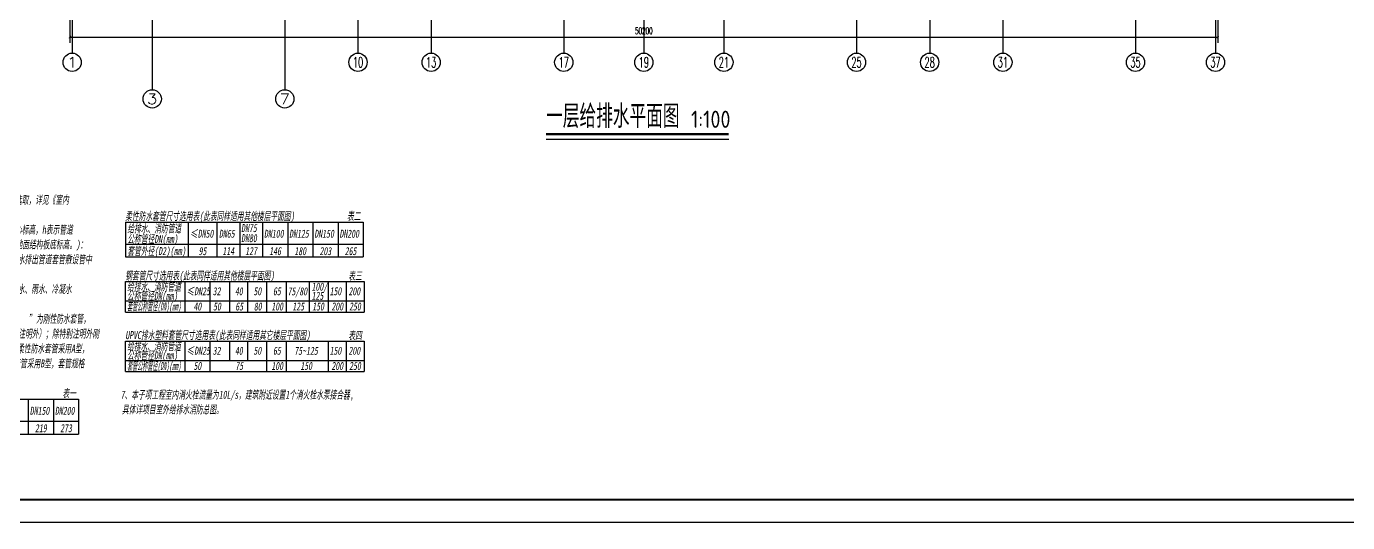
# Model space of a CAD drawing. Extents: x 27938 to 1507990, y 110129 to 923079.
# Drawn here: x 825917 to 883692, y 642457 to 664142 of the extents above; entities that cross this region are included whole.
import ezdxf
from ezdxf.enums import TextEntityAlignment as Align
from ezdxf.xclip import XClip

# ---------------------------------------------------------------- set-up
doc = ezdxf.new("R2010")
doc.units = 0
doc.header["$LTSCALE"] = 1000
doc.header["$MEASUREMENT"] = 0
doc.header["$XCLIPFRAME"] = 0
for name, color, linetype in [('----建筑底图', 8, 'Continuous'), ('-SP', 2, 'XFP'), ('AXIS', 3, 'Continuous'), ('AXIS_TEXT', 7, 'Continuous'), ('DIM_SYMB', 3, 'Continuous'), ('DOTE', 1, 'Continuous'), ('图框', 140, 'Continuous')]:
    doc.layers.add(name, color=color, linetype=linetype)
doc.layers.add('yichutu', color=7, linetype='Continuous', true_color=0xffffff, plot=False)
doc.styles.add('_TCH_AXIS', font='COMPLEX', dxfattribs={"bigfont": 'GBCBIG'})
doc.styles.add('_TCH_DIM_T3', font='SIMPLEX.shx', dxfattribs={"width": 0.494118, "bigfont": 'GBCBIG.shx'})
doc.styles.add('COMPLEX', font='COMPLEX')
doc.styles.add('ST', font='', dxfattribs={"width": 0.8})
doc.styles.get("Standard").update_dxf_attribs({"font": 'gbenor.shx', "bigfont": 'gbcbig.shx'})
doc.styles.get('ST').set_extended_font_data('SimSun')
doc.linetypes.add('XFP', pattern='A,3,-0.2,["XFP",Standard,S=0.25,R=0,X=-0.1,Y=-0.115],-0.6', length=3.8)
doc.dimstyles.new('_TCH_ARCH&&100', dxfattribs={"dimtxt": 297.5, "dimasz": 100, "dimexe": 250, "dimexo": 300, "dimgap": 126.25, "dimtad": 1, "dimdec": 0, "dimzin": 0, "dimdsep": 46, "dimtxsty": '_TCH_DIM_T3', "dimblk": 'ARCHTICK', "dimcen": 0.09, "dimclrt": 4, "dimazin": 2, "dimtfac": 1, "dimtdec": 0, "dimtix": 1, "dimtmove": 2, "dimatfit": 3, "dimfxl": 100, "dimtolj": 1, "dimtzin": 0, "dimarcsym": 0})

# ---------------------------------------------------------------- blocks, each defined once
blk = doc.blocks.new('TK')
at = {"layer": '图框'}
blk.add_lwpolyline([(465375, 548714), (549475, 548714), (549475, 489314), (465375, 489314)], close=True, dxfattribs=at)
blk.add_lwpolyline([(465375, 548714), (549475, 548714), (549475, 489314), (465375, 489314)], close=True, dxfattribs=at)
at = {"layer": '图框', "const_width": 100}
blk.add_lwpolyline([(548475, 490314), (548475, 547714), (467875, 547714), (467875, 490314)], close=True, dxfattribs=at)
blk = doc.blocks.new('yct-841-594-84100-59399.9999999999-100-1000.0')
at = {"layer": 'yichutu', "color": 7, "true_color": 0xffffff}
blk.add_lwpolyline([(0, 0), (0, 59400), (84100, 59400), (84100, 0)], close=True, dxfattribs=at)
blk = doc.blocks.new('A$C74D73064')
at = {"layer": 'DOTE', "color": 0}
blk.add_line((186069.2, 54519.3), (-82096.5, 54519.3), dxfattribs=at)
blk = doc.blocks.new('_ArchTick')
at = {"color": 0, "linetype": 'ByBlock', "const_width": 0.4}
blk.add_lwpolyline([(-0.5, -0.5), (0.5, 0.5)], dxfattribs=at)
blk = doc.blocks.new('*D967')
at = {"layer": 'AXIS', "color": 0, "lineweight": -2}
for p, q in [((827817, 666675), (827817, 663425)), ((878017, 666675), (878017, 663425)), ((827817, 663675), (878017, 663675))]:
    blk.add_line(p, q, dxfattribs=at)
at = {"layer": 'Defpoints', "color": 0}
for p in [(827817, 666975), (878017, 666975), (878017, 663675)]:
    blk.add_point(p, dxfattribs=at)
at = {"layer": 'AXIS', "color": 0, "lineweight": -2, "xscale": 100, "yscale": 100, "zscale": 100, "rotation": 180}
blk.add_blockref('_ArchTick', (827817, 663675), dxfattribs=at)
at = {"layer": 'AXIS', "color": 0, "lineweight": -2, "xscale": 100, "yscale": 100, "zscale": 100}
blk.add_blockref('_ArchTick', (878017, 663675), dxfattribs=at)
at = {"layer": 'AXIS', "color": 4, "insert": (852917, 663950), "char_height": 297.5, "attachment_point": 5, "style": '_TCH_DIM_T3'}
blk.add_mtext('\\A1;50200', dxfattribs=at)
blk = doc.blocks.new('_AXISO')
at = {"color": 0}
blk.add_circle((0, 0), 0.5, dxfattribs=at)
at = {"layer": 'AXIS_TEXT', "color": 0, "style": 'COMPLEX', "width": 1.041667}
blk.add_attdef('A', text='', height=0.56, dxfattribs=at).set_placement((-0.25, -0.28), (0.25, -0.28), align=Align.FIT)

msp = doc.modelspace()

# ---------------------------------------------------------------- linework, layer by layer
at = {"layer": '-SP', "color": 0, "linetype": 'ByBlock'}
for p, q in [((830242.7, 655587.6), (840642.7, 655587.6)), ((830242.7, 655587.6), (830242.7, 654067.6)), ((832992.7, 655587.6), (832992.7, 654067.6)), ((834242.7, 655587.6), (834242.7, 654067.6)), ((835242.7, 655587.6), (835242.7, 654067.6)), ((836242.7, 655587.6), (836242.7, 654067.6)), ((837342.7, 655587.6), (837342.7, 654067.6)), ((838442.7, 655587.6), (838442.7, 654067.6)), ((839542.7, 655587.6), (839542.7, 654067.6)), ((840642.7, 655587.6), (840642.7, 654067.6)), ((830242.7, 654627.6), (840642.7, 654627.6)), ((830242.7, 654067.6), (840642.7, 654067.6)), ((830242.7, 652987.6), (840683.3, 652987.6)), ((830242.7, 651657.6), (830242.7, 652987.6)), ((832848.6, 652987.6), (832848.6, 651657.6)), ((833942.3, 652987.6), (833942.3, 651657.6)), ((834791.4, 652987.6), (834791.4, 651657.6)), ((835588.8, 652987.6), (835588.8, 651657.6)), ((836415.3, 652987.6), (836415.3, 651657.6)), ((837278.8, 652987.6), (837278.8, 651657.6)), ((838284.9, 652987.6), (838284.9, 651657.6)), ((839113.4, 652987.6), (839113.4, 651657.6)), ((839892, 652987.6), (839892, 651657.6)), ((840683.3, 652987.6), (840683.3, 651657.6)), ((830242.7, 652147.6), (840683.3, 652147.6)), ((830242.7, 651657.6), (840683.3, 651657.6)), ((830242.7, 650387.6), (840683.3, 650387.6)), ((830242.7, 649057.6), (830242.7, 650387.6)), ((832848.6, 650387.6), (832848.6, 649057.6)), ((833942.3, 650387.6), (833942.3, 649057.6)), ((834791.4, 650387.6), (834791.4, 649547.6)), ((835588.8, 650387.6), (835588.8, 649547.6)), ((836415.3, 650387.6), (836415.3, 649057.6)), ((837278.8, 650387.6), (837278.8, 649057.6)), ((839113.4, 650387.6), (839113.4, 649057.6)), ((839892, 650387.6), (839892, 649057.6)), ((840683.3, 650387.6), (840683.3, 649057.6)), ((830242.7, 649547.6), (840683.3, 649547.6)), ((830242.7, 649057.6), (840683.3, 649057.6)), ((817799.9, 647847.6), (828199.9, 647847.6)), ((825999.9, 647847.6), (825999.9, 646327.6)), ((827099.9, 647847.6), (827099.9, 646327.6)), ((828199.9, 647847.6), (828199.9, 646327.6)), ((817799.9, 646887.6), (828199.9, 646887.6)), ((817799.9, 646327.6), (828199.9, 646327.6))]:
    msp.add_line(p, q, dxfattribs=at)
at = {"layer": 'AXIS', "color": 8}
for p, q in [((827916.6, 666975.2), (827916.6, 662975.2)), ((840416.6, 666975.1), (840416.6, 662975.1)), ((843616.6, 666975.3), (843616.6, 662975.3)), ((849416.6, 666975.1), (849416.6, 662975.1)), ((852916.6, 666975.1), (852916.6, 662975.1)), ((856416.6, 666975.1), (856416.6, 662975.1)), ((862216.6, 666975.3), (862216.6, 662975.3)), ((865416.6, 666975.1), (865416.6, 662975.1)), ((868616.6, 666975.1), (868616.6, 662975.1)), ((874416.6, 666975.2), (874416.6, 662975.2)), ((877916.6, 666975.2), (877916.6, 662975.2)), ((831416.6, 665375.2), (831416.6, 661375.2)), ((837216.6, 665375.1), (837216.6, 661375.1))]:
    msp.add_line(p, q, dxfattribs=at)
at = {"layer": 'DIM_SYMB', "const_width": 105}
msp.add_lwpolyline([(848643.6, 659431.3), (856632.1, 659431.3)], dxfattribs=at)
at = {"layer": 'DIM_SYMB'}
msp.add_lwpolyline([(848643.6, 659221.3), (856632.1, 659221.3)], dxfattribs=at)

# ---------------------------------------------------------------- block references
at = {"layer": '----建筑底图', "color": 8}
ref = msp.add_blockref('A$C74D73064', (730993.1, 609539.2), dxfattribs=at)
XClip(ref).set_block_clipping_path([(-72082.5976296387, 50822.2577331646), (-18082.6107620973, 70322.2577319878)])
msp.add_blockref('TK', (348239.1, 153143.3))
at = {"layer": 'AXIS', "color": 8}
ref = msp.add_blockref('_AXISO', (827916.6, 662575.2), dxfattribs=dict(at, xscale=800, yscale=800, zscale=800))
ref.add_attrib('A', '1', dxfattribs={"layer": 'AXIS_TEXT', "color": 8, "ltscale": 0.5, "height": 452.5, "style": '_TCH_AXIS', "width": 2.333333}).set_placement((827690.3, 662348.9), (828142.9, 662348.9), align=Align.FIT)
ref = msp.add_blockref('_AXISO', (840416.6, 662575.1), dxfattribs=dict(at, xscale=800, yscale=800, zscale=800))
ref.add_attrib('A', '10', dxfattribs={"layer": 'AXIS_TEXT', "color": 8, "ltscale": 0.5, "height": 452.55, "style": '_TCH_AXIS', "width": 0.724138}).set_placement((840190.3, 662348.9), (840642.8, 662348.9), align=Align.FIT)
ref = msp.add_blockref('_AXISO', (843616.6, 662575.3), dxfattribs=dict(at, xscale=800, yscale=800, zscale=800))
ref.add_attrib('A', '13', dxfattribs={"layer": 'AXIS_TEXT', "color": 8, "ltscale": 0.5, "height": 452.55, "style": '_TCH_AXIS', "width": 0.724138}).set_placement((843390.3, 662349), (843842.9, 662349), align=Align.FIT)
ref = msp.add_blockref('_AXISO', (849416.6, 662575.1), dxfattribs=dict(at, xscale=800, yscale=800, zscale=800))
ref.add_attrib('A', '17', dxfattribs={"layer": 'AXIS_TEXT', "color": 8, "ltscale": 0.5, "height": 452.55, "style": '_TCH_AXIS', "width": 0.724138}).set_placement((849190.3, 662348.9), (849642.8, 662348.9), align=Align.FIT)
ref = msp.add_blockref('_AXISO', (852916.6, 662575.1), dxfattribs=dict(at, xscale=800, yscale=800, zscale=800))
ref.add_attrib('A', '19', dxfattribs={"layer": 'AXIS_TEXT', "color": 8, "ltscale": 0.5, "height": 452.55, "style": '_TCH_AXIS', "width": 0.724138}).set_placement((852690.3, 662348.9), (853142.8, 662348.9), align=Align.FIT)
ref = msp.add_blockref('_AXISO', (856416.6, 662575.1), dxfattribs=dict(at, xscale=800, yscale=800, zscale=800))
ref.add_attrib('A', '21', dxfattribs={"layer": 'AXIS_TEXT', "color": 8, "ltscale": 0.5, "height": 452.55, "style": '_TCH_AXIS', "width": 0.724138}).set_placement((856190.3, 662348.9), (856642.8, 662348.9), align=Align.FIT)
ref = msp.add_blockref('_AXISO', (862216.6, 662575.3), dxfattribs=dict(at, xscale=800, yscale=800, zscale=800))
ref.add_attrib('A', '25', dxfattribs={"layer": 'AXIS_TEXT', "color": 8, "ltscale": 0.5, "height": 452.55, "style": '_TCH_AXIS', "width": 0.617647}).set_placement((861990.3, 662349), (862442.8, 662349), align=Align.FIT)
ref = msp.add_blockref('_AXISO', (865416.6, 662575.1), dxfattribs=dict(at, xscale=800, yscale=800, zscale=800))
ref.add_attrib('A', '28', dxfattribs={"layer": 'AXIS_TEXT', "color": 8, "ltscale": 0.5, "height": 452.55, "style": '_TCH_AXIS', "width": 0.617647}).set_placement((865190.3, 662348.9), (865642.8, 662348.9), align=Align.FIT)
ref = msp.add_blockref('_AXISO', (868616.6, 662575.1), dxfattribs=dict(at, xscale=800, yscale=800, zscale=800))
ref.add_attrib('A', '31', dxfattribs={"layer": 'AXIS_TEXT', "color": 8, "ltscale": 0.5, "height": 452.55, "style": '_TCH_AXIS', "width": 0.75}).set_placement((868390.3, 662348.9), (868842.9, 662348.9), align=Align.FIT)
ref = msp.add_blockref('_AXISO', (874416.6, 662575.2), dxfattribs=dict(at, xscale=800, yscale=800, zscale=800))
ref.add_attrib('A', '35', dxfattribs={"layer": 'AXIS_TEXT', "color": 8, "ltscale": 0.5, "height": 452.55, "style": '_TCH_AXIS', "width": 0.636364}).set_placement((874190.3, 662348.9), (874642.8, 662348.9), align=Align.FIT)
ref = msp.add_blockref('_AXISO', (877916.6, 662575.2), dxfattribs=dict(at, xscale=800, yscale=800, zscale=800))
ref.add_attrib('A', '37', dxfattribs={"layer": 'AXIS_TEXT', "color": 8, "ltscale": 0.5, "height": 452.55, "style": '_TCH_AXIS', "width": 0.636364}).set_placement((877690.3, 662348.9), (878142.8, 662348.9), align=Align.FIT)
ref = msp.add_blockref('_AXISO', (831416.6, 660975.2), dxfattribs=dict(at, xscale=800, yscale=800, zscale=800))
ref.add_attrib('A', '3', dxfattribs={"layer": 'AXIS_TEXT', "color": 8, "ltscale": 0.5, "height": 452.5, "style": '_TCH_AXIS', "width": 1.5}).set_placement((831190.3, 660748.9), (831642.9, 660748.9), align=Align.FIT)
ref = msp.add_blockref('_AXISO', (837216.6, 660975.1), dxfattribs=dict(at, xscale=800, yscale=800, zscale=800))
ref.add_attrib('A', '7', dxfattribs={"layer": 'AXIS_TEXT', "color": 8, "ltscale": 0.5, "height": 452.5, "style": '_TCH_AXIS', "width": 1.5}).set_placement((836990.3, 660748.9), (837442.8, 660748.9), align=Align.FIT)
at = {"layer": 'yichutu'}
msp.add_blockref('yct-841-594-84100-59399.9999999999-100-1000.0', (813614.1, 642457), dxfattribs=at)

# ---------------------------------------------------------------- texts
at = {"layer": '-SP', "color": 0, "style": 'ST', "oblique": 9}
for s, width, p in [('4、图中未注明的重力流排水横管,其坡度均按国家规范通用坡度选取，详见《室内', 0.6, (817140.5, 656385.2)), ('柔性防水套管尺寸选用表(此表同样适用其他楼层平面图)', 0.6, (830242.7, 655675.2)), ('表二', 0.6, (839941.3, 655672.6)), ('5、管道标高(重力流排水管道为管内底标高，压力流管道为管中心标高，h表示管道', 0.6, (817140.5, 655085.2)), ('给排水、消防管道', 0.6, (830334.2, 655131.6)), ('≤DN50', 0.6, (833067, 654907.6)), ('DN65', 0.6, (834336.5, 654907.6)), ('DN75', 0.6, (835306.4, 655153.6)), ('DN100', 0.6, (836306.4, 654907.6)), ('DN125', 0.6, (837406.4, 654907.6)), ('DN150', 0.6, (838506.4, 654907.6)), ('DN200', 0.6, (839606.4, 654907.6)), ('    敷设处地面标高,H表示建筑楼层线标高,Z1表示管道敷设处地面结构板底标高。)：', 0.6, (817140.5, 654435.2)), ('公称管径DN(mm)', 0.6, (830334.2, 654675.1)), ('DN80', 0.6, (835306.4, 654713.4)), ('套管外径(D2)(mm)', 0.6, (830334.2, 654147.6)), ('钢套管尺寸选用表(此表同样适用其他楼层平面图)', 0.6, (830242.7, 653075.2)), ('表三', 0.6, (839997.8, 653061.9)), ('2）可根据室外检查井位置、标高及室外场地标高、坡度调整污废水、雨水、冷凝水', 0.6, (817140.5, 652485.2)), ('给排水、消防管道', 0.6, (830322.7, 652588.6)), ('100/', 0.6, (838386.7, 652592.6)), ('公称管径DN(mm)', 0.6, (830322.7, 652189.1)), ('≤DN25', 0.6, (832913.6, 652392.6)), ('32', 0.6, (834063.3, 652392.6)), ('40', 0.6, (835035.3, 652392.6)), ('50', 0.6, (835846.3, 652392.6)), ('65', 0.6, (836697.4, 652392.6)), ('75/80', 0.6, (837338.5, 652389)), ('125', 0.6, (838386.7, 652192.6)), ('150', 0.6, (839175.4, 652392.6)), ('200', 0.6, (840001.2, 652392.6)), ('套管公称管径(DN)(mm)', 0.45, (830322.7, 651727.6)), ('6、图中套管设置位置、套管中心标高详见平面图，图中所绘“    ”为刚性防水套管，', 0.6, (817153.3, 651185.2)), ('    “   ”为柔性防水套管,“    ”为普通钢套管（除特别注明外）；除特别注明外刚', 0.6, (817140.5, 650535.2)), ('UPVC排水塑料套管尺寸选用表(此表同样适用其它楼层平面图)', 0.6, (830242.7, 650475.2)), ('表四', 0.6, (839997.8, 650461.9)), ('     性防水套管均采用A型，穿水池、集水坑、消防电梯基坑的柔性防水套管采用A型，', 0.6, (817140.5, 649885.2)), ('给排水、消防管道', 0.6, (830322.7, 649988.6)), ('公称管径DN(mm)', 0.6, (830322.7, 649589.1)), ('≤DN25', 0.6, (832913.6, 649792.6)), ('32', 0.6, (834063.3, 649792.6)), ('40', 0.6, (835035.3, 649792.6)), ('50', 0.6, (835846.3, 649792.6)), ('65', 0.6, (836697.4, 649792.6)), ('75~125', 0.6, (837630.7, 649789)), ('150', 0.6, (839175.4, 649792.6)), ('200', 0.6, (840001.2, 649792.6)), ('     穿地下室顶板、地下室外墙、下沉式花园外墙的柔性防水套管采用B型，套管规格', 0.6, (817140.5, 649235.2)), ('套管公称管径(DN)(mm)', 0.45, (830322.7, 649127.6)), ('表一', 0.6, (827498.5, 647932.6)), ('7、本子项工程室内消火栓流量为10L/s，建筑附近设置1个消火栓水泵接合器,', 0.6, (830039.9, 647870.1)), ('DN150', 0.6, (826063.7, 647167.6)), ('DN200', 0.6, (827163.7, 647167.6)), ('   具体详项目室外给排水消防总图。', 0.6, (829583.3, 647225.2))]:
    msp.add_text(s, height=350, dxfattribs=dict(at, width=width)).set_placement(p)
at = {"layer": '-SP', "color": 1, "style": 'ST', "oblique": 9, "width": 0.6}
msp.add_text('1）除穿地下室出户外，首层埋地出户的污废水、雨水、空调冷凝水排出管道套管敷设管中', height=350, dxfattribs=at).set_placement((817140.5, 653785.2))
at = {"layer": '-SP', "color": 0, "style": 'ST', "oblique": 9, "width": 0.6}
for s, p in [('95', (833617.7, 654147.6)), ('114', (834742.7, 654147.6)), ('127', (835742.7, 654147.6)), ('146', (836792.7, 654147.6)), ('180', (837892.7, 654147.6)), ('203', (838992.7, 654147.6)), ('265', (840092.7, 654147.6)), ('40', (833395.4, 651727.6)), ('50', (834251.1, 651727.6)), ('65', (835223.1, 651727.6)), ('80', (836034.1, 651727.6)), ('100', (836885.2, 651727.6)), ('125', (837801.5, 651727.6)), ('150', (838673, 651727.6)), ('200', (839511.5, 651727.6)), ('250', (840284, 651727.6)), ('50', (833395.4, 649127.6)), ('75', (835223.1, 649127.6)), ('100', (836885.2, 649127.6)), ('150', (838151.7, 649127.6)), ('200', (839511.5, 649127.6)), ('250', (840284, 649127.6)), ('219', (826549.9, 646407.6)), ('273', (827649.9, 646407.6))]:
    msp.add_text(s, height=350, dxfattribs=at).set_placement(p, align=Align.CENTER)
at = {"layer": 'DIM_SYMB', "color": 7}
for s, height, p in [('一层给排水平面图', 1012.77, (848643.6, 659708.3)), ('1:100', 750, (854981.6, 659708.3))]:
    msp.add_text(s, height=height, dxfattribs=at).set_placement(p)

# ---------------------------------------------------------------- dimensions: what is measured, and where the dimension line sits
at = {"layer": 'AXIS', "color": 8}
dim = msp.add_aligned_dim(p1=(827816.6, 666975.2), p2=(878016.6, 666975.2), distance=-3300, dimstyle='_TCH_ARCH&&100', dxfattribs=at)
dim.commit()
dim.dimension.update_dxf_attribs({"geometry": '*D967', "text_midpoint": (852916.6, 663950.2)})

doc.saveas('drawing.dxf')
